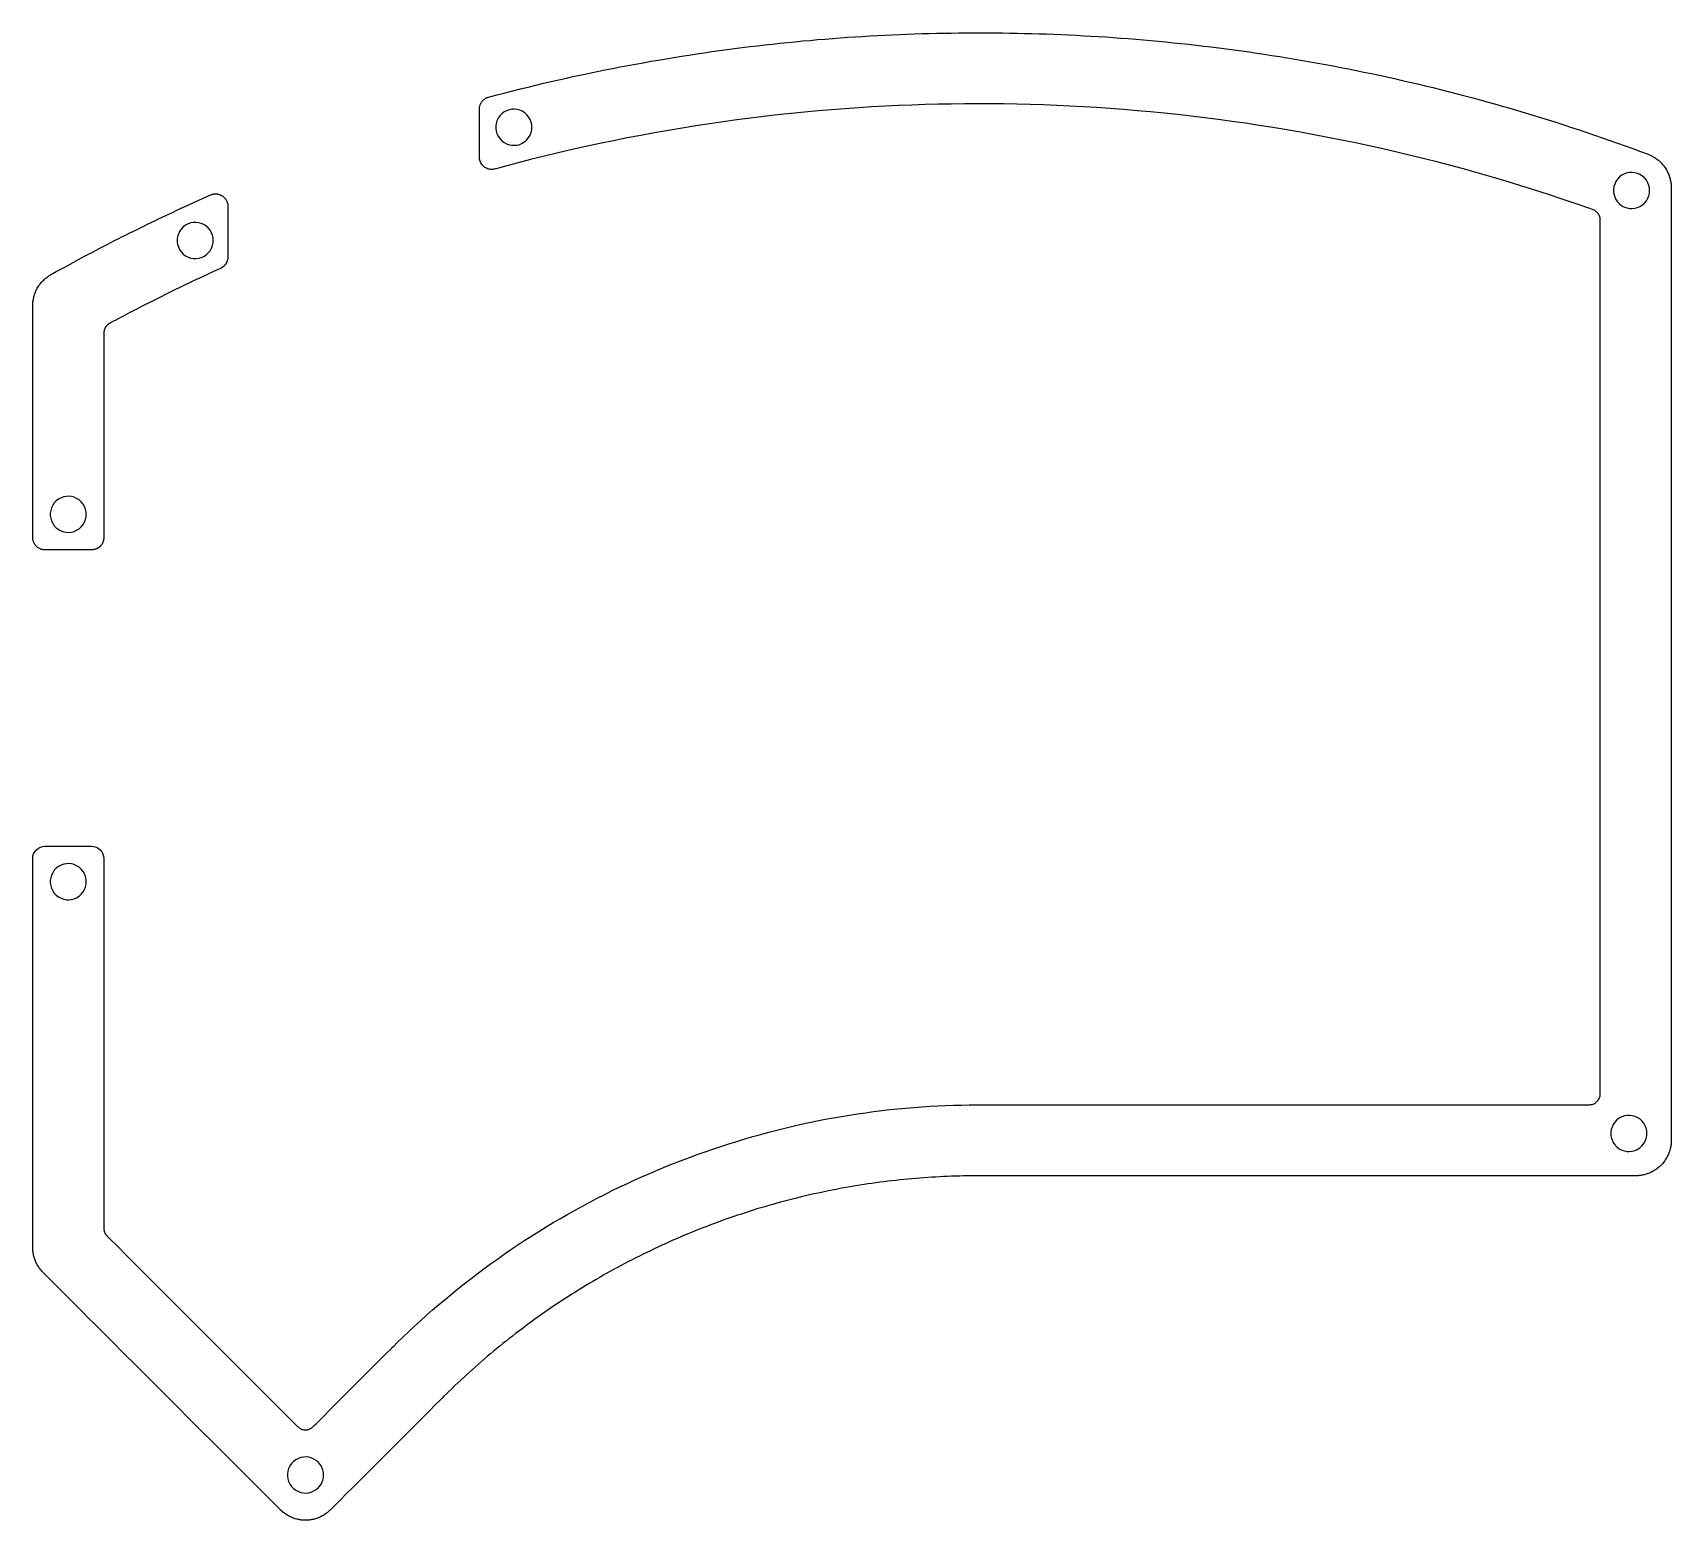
# Model space of a CAD drawing. Header units: millimetres. Extents: x -81 to 59, y 36 to 163.
import ezdxf

# ---------------------------------------------------------------- set-up
doc = ezdxf.new("R2010")
doc.units = ezdxf.units.MM
doc.header["$MEASUREMENT"] = 0
doc.layers.add('0.1mm kerf$Mid', color=18, linetype='Continuous', true_color=0x000000)

msp = doc.modelspace()

# ---------------------------------------------------------------- linework, layer by layer
at = {"layer": '0.1mm kerf$Mid'}
for points in [[(-42.91, 156.87), (-42.91, 156.91), (-42.91, 156.96), (-42.9, 157), (-42.9, 157.05), (-42.89, 157.09), (-42.88, 157.13), (-42.86, 157.18), (-42.85, 157.22), (-42.83, 157.26), (-42.81, 157.31), (-42.79, 157.35), (-42.77, 157.39), (-42.74, 157.43), (-42.71, 157.47), (-42.69, 157.51), (-42.66, 157.55), (-42.62, 157.58), (-42.59, 157.61), (-42.56, 157.65), (-42.52, 157.68), (-42.48, 157.71), (-42.45, 157.73), (-42.41, 157.76), (-42.37, 157.78), (-42.33, 157.8), (-42.29, 157.82), (-42.25, 157.84), (-42.21, 157.85), (-42.17, 157.86), (-42.13, 157.88), (-42.05, 157.9), (-41.39, 158.07), (-40.72, 158.24), (-40.06, 158.41), (-39.4, 158.58), (-38.74, 158.74), (-38.08, 158.9), (-37.42, 159.06), (-36.76, 159.21), (-36.1, 159.36), (-35.44, 159.51), (-34.78, 159.66), (-34.12, 159.8), (-33.46, 159.94), (-32.8, 160.07), (-32.14, 160.21), (-31.49, 160.34), (-30.83, 160.47), (-30.17, 160.59), (-29.51, 160.71), (-28.85, 160.83), (-28.2, 160.95), (-27.54, 161.06), (-26.89, 161.17), (-26.23, 161.28), (-25.57, 161.39), (-24.92, 161.49), (-24.26, 161.59), (-23.61, 161.69), (-22.96, 161.78), (-22.3, 161.87), (-21.65, 161.96), (-21, 162.04), (-20.35, 162.13), (-19.7, 162.21), (-19.05, 162.29), (-18.4, 162.36), (-17.75, 162.43), (-17.1, 162.5), (-16.45, 162.57), (-15.81, 162.63), (-15.16, 162.7), (-14.51, 162.75), (-13.87, 162.81), (-13.22, 162.86), (-12.58, 162.91), (-11.94, 162.96), (-11.3, 163.01), (-10.65, 163.05), (-10.01, 163.09), (-9.37, 163.13), (-8.74, 163.17), (-8.1, 163.2), (-7.46, 163.23), (-6.82, 163.26), (-6.19, 163.28), (-5.55, 163.31), (-4.92, 163.33), (-4.29, 163.34), (-3.66, 163.36), (-3.02, 163.37), (-2.39, 163.38), (-1.77, 163.39), (-1.14, 163.4), (-0.51, 163.4), (0.12, 163.4), (0.74, 163.4), (1.37, 163.39), (2, 163.39), (2.63, 163.38), (3.26, 163.37), (3.89, 163.35), (4.52, 163.34), (5.15, 163.32), (5.79, 163.3), (6.42, 163.27), (7.06, 163.25), (7.7, 163.22), (8.33, 163.19), (8.97, 163.15), (9.61, 163.12), (10.25, 163.08), (10.89, 163.04), (11.53, 162.99), (12.17, 162.95), (12.81, 162.9), (13.46, 162.85), (14.1, 162.79), (14.75, 162.73), (15.39, 162.67), (16.04, 162.61), (16.68, 162.55), (17.33, 162.48), (17.98, 162.41), (18.63, 162.34), (19.28, 162.26), (19.93, 162.18), (20.58, 162.1), (21.23, 162.02), (21.88, 161.93), (22.53, 161.84), (23.19, 161.75), (23.84, 161.65), (24.49, 161.56), (25.15, 161.46), (25.8, 161.35), (26.46, 161.25), (27.11, 161.14), (27.77, 161.03), (28.42, 160.91), (29.08, 160.79), (29.74, 160.67), (30.39, 160.55), (31.05, 160.42), (31.71, 160.3), (32.37, 160.16), (33.03, 160.03), (33.69, 159.89), (34.35, 159.75), (35, 159.61), (35.66, 159.46), (36.32, 159.31), (36.98, 159.16), (37.64, 159.01), (38.3, 158.85), (38.97, 158.69), (39.63, 158.52), (40.29, 158.36), (40.95, 158.19), (41.61, 158.01), (42.27, 157.84), (42.93, 157.66), (43.59, 157.48), (44.25, 157.29), (44.91, 157.11), (45.58, 156.92), (46.24, 156.72), (46.9, 156.53), (47.56, 156.33), (48.22, 156.12), (48.88, 155.92), (49.54, 155.71), (50.2, 155.5), (50.86, 155.28), (51.52, 155.06), (52.18, 154.84), (52.84, 154.62), (53.5, 154.39), (54.16, 154.16), (54.82, 153.93), (55.48, 153.69), (56.14, 153.45), (56.8, 153.21), (57.45, 152.97), (57.53, 152.94), (57.61, 152.9), (57.69, 152.87), (57.76, 152.83), (57.84, 152.79), (57.91, 152.75), (57.99, 152.7), (58.06, 152.66), (58.14, 152.61), (58.21, 152.56), (58.28, 152.5), (58.35, 152.45), (58.41, 152.39), (58.48, 152.33), (58.55, 152.26), (58.61, 152.2), (58.67, 152.13), (58.73, 152.06), (58.79, 151.99), (58.84, 151.92), (58.89, 151.85), (58.95, 151.77), (58.99, 151.69), (59.04, 151.61), (59.08, 151.53), (59.12, 151.45), (59.16, 151.37), (59.2, 151.29), (59.23, 151.21), (59.26, 151.12), (59.29, 151.04), (59.32, 150.95), (59.34, 150.87), (59.36, 150.78), (59.38, 150.69), (59.4, 150.61), (59.41, 150.52), (59.42, 150.44), (59.43, 150.35), (59.43, 150.27), (59.44, 150.19), (59.44, 150.14), (59.44, 150.12), (59.44, 150.11), (59.44, 150.11), (59.44, 150.11), (59.44, 150.11), (59.44, 150.1), (59.44, 150.08), (59.44, 149.95), (59.44, 149.42), (59.44, 132.38), (59.44, 98.31), (59.44, 81.27), (59.44, 72.75), (59.44, 68.5), (59.44, 68.36), (59.44, 68.33), (59.44, 68.31), (59.44, 68.3), (59.44, 68.3), (59.44, 68.3), (59.44, 68.29), (59.44, 68.28), (59.44, 68.26), (59.44, 68.18), (59.43, 68.1), (59.42, 68.02), (59.42, 67.94), (59.4, 67.85), (59.39, 67.77), (59.38, 67.69), (59.36, 67.6), (59.34, 67.52), (59.31, 67.44), (59.29, 67.35), (59.26, 67.27), (59.23, 67.18), (59.19, 67.1), (59.16, 67.02), (59.12, 66.94), (59.07, 66.86), (59.03, 66.78), (58.98, 66.7), (58.93, 66.62), (58.88, 66.54), (58.83, 66.47), (58.77, 66.4), (58.71, 66.32), (58.65, 66.25), (58.59, 66.19), (58.52, 66.12), (58.45, 66.06), (58.38, 65.99), (58.31, 65.93), (58.24, 65.88), (58.17, 65.82), (58.09, 65.77), (58.01, 65.72), (57.93, 65.67), (57.85, 65.63), (57.77, 65.58), (57.69, 65.54), (57.61, 65.51), (57.53, 65.47), (57.44, 65.44), (57.36, 65.41), (57.28, 65.38), (57.19, 65.36), (57.11, 65.34), (57.03, 65.32), (56.94, 65.3), (56.86, 65.29), (56.77, 65.27), (56.69, 65.27), (56.61, 65.26), (56.53, 65.25), (56.45, 65.25), (56.41, 65.25), (56.39, 65.25), (56.39, 65.25), (56.38, 65.25), (56.36, 65.25), (56.33, 65.25), (56.26, 65.25), (55.98, 65.25), (55.43, 65.25), (54.32, 65.25), (52.1, 65.25), (49.89, 65.25), (47.68, 65.25), (45.48, 65.25), (43.27, 65.25), (41.07, 65.25), (36.66, 65.25), (32.26, 65.25), (30.05, 65.25), (27.85, 65.25), (25.64, 65.25), (23.43, 65.25), (21.21, 65.25), (19, 65.25), (17.89, 65.25), (16.77, 65.25), (15.66, 65.25), (14.55, 65.25), (13.43, 65.25), (12.31, 65.25), (11.19, 65.25), (10.07, 65.25), (8.95, 65.25), (7.83, 65.25), (6.7, 65.25), (5.57, 65.25), (4.45, 65.25), (3.31, 65.25), (2.18, 65.25), (1.04, 65.25), (0.48, 65.25), (0.19, 65.25), (0.05, 65.25), (0.01, 65.25), (0, 65.25), (0, 65.25), (0, 65.25), (-0.01, 65.25), (-0.03, 65.25), (-0.07, 65.25), (-0.16, 65.25), (-0.33, 65.25), (-0.67, 65.25), (-1.01, 65.24), (-1.35, 65.24), (-1.69, 65.23), (-2.03, 65.22), (-2.37, 65.21), (-2.71, 65.19), (-3.05, 65.18), (-3.39, 65.16), (-3.73, 65.14), (-4.07, 65.12), (-4.41, 65.1), (-4.76, 65.08), (-5.1, 65.05), (-5.44, 65.02), (-5.78, 64.99), (-6.12, 64.96), (-6.47, 64.93), (-6.81, 64.89), (-7.15, 64.86), (-7.49, 64.82), (-7.84, 64.78), (-8.18, 64.74), (-8.52, 64.69), (-8.87, 64.64), (-9.21, 64.6), (-9.55, 64.55), (-9.89, 64.5), (-10.24, 64.44), (-10.58, 64.39), (-10.92, 64.33), (-11.26, 64.27), (-11.61, 64.21), (-11.95, 64.15), (-12.29, 64.08), (-12.63, 64.02), (-12.97, 63.95), (-13.32, 63.88), (-13.66, 63.8), (-14, 63.73), (-14.34, 63.66), (-14.68, 63.58), (-15.02, 63.5), (-15.36, 63.42), (-15.7, 63.33), (-16.04, 63.25), (-16.38, 63.16), (-16.72, 63.07), (-17.05, 62.98), (-17.39, 62.89), (-17.73, 62.79), (-18.07, 62.7), (-18.4, 62.6), (-18.74, 62.5), (-19.08, 62.4), (-19.41, 62.3), (-19.75, 62.19), (-20.08, 62.08), (-20.41, 61.97), (-20.75, 61.86), (-21.08, 61.75), (-21.41, 61.64), (-21.75, 61.52), (-22.08, 61.4), (-22.41, 61.28), (-22.74, 61.16), (-23.07, 61.04), (-23.39, 60.91), (-23.72, 60.78), (-24.05, 60.66), (-24.38, 60.53), (-24.7, 60.39), (-25.03, 60.26), (-25.35, 60.12), (-25.68, 59.99), (-26, 59.85), (-26.32, 59.71), (-26.64, 59.56), (-26.96, 59.42), (-27.28, 59.27), (-27.6, 59.12), (-27.92, 58.97), (-28.24, 58.82), (-28.55, 58.67), (-28.87, 58.52), (-29.18, 58.36), (-29.5, 58.2), (-29.81, 58.04), (-30.12, 57.88), (-30.43, 57.72), (-30.74, 57.55), (-31.05, 57.39), (-31.36, 57.22), (-31.67, 57.05), (-31.97, 56.88), (-32.28, 56.71), (-32.58, 56.53), (-32.89, 56.36), (-33.19, 56.18), (-33.49, 56), (-33.79, 55.82), (-34.09, 55.64), (-34.38, 55.46), (-34.68, 55.27), (-34.98, 55.08), (-35.27, 54.9), (-35.56, 54.71), (-35.86, 54.52), (-36.15, 54.32), (-36.44, 54.13), (-36.72, 53.93), (-37.01, 53.74), (-37.3, 53.54), (-37.58, 53.34), (-37.86, 53.14), (-38.15, 52.94), (-38.43, 52.73), (-38.71, 52.53), (-38.99, 52.32), (-39.26, 52.11), (-39.54, 51.91), (-39.81, 51.7), (-40.09, 51.48), (-40.36, 51.27), (-40.63, 51.06), (-40.9, 50.84), (-41.17, 50.62), (-41.43, 50.41), (-41.7, 50.19), (-41.96, 49.97), (-42.22, 49.75), (-42.49, 49.52), (-42.75, 49.3), (-43, 49.07), (-43.26, 48.85), (-43.52, 48.62), (-43.77, 48.39), (-44.02, 48.16), (-44.27, 47.93), (-44.52, 47.7), (-44.77, 47.47), (-45.02, 47.23), (-45.26, 47), (-45.51, 46.76), (-45.75, 46.52), (-45.99, 46.29), (-46.11, 46.17), (-46.13, 46.15), (-46.13, 46.14), (-46.14, 46.14), (-46.14, 46.14), (-46.2, 46.08), (-46.71, 45.57), (-47.22, 45.06), (-48.24, 44.04), (-49.27, 43.01), (-50.29, 41.99), (-51.31, 40.97), (-51.82, 40.46), (-52.33, 39.95), (-52.84, 39.44), (-53.34, 38.94), (-53.85, 38.43), (-54.35, 37.93), (-54.85, 37.43), (-55.35, 36.93), (-55.59, 36.68), (-55.66, 36.62), (-55.69, 36.59), (-55.7, 36.58), (-55.7, 36.58), (-55.7, 36.58), (-55.7, 36.57), (-55.71, 36.57), (-55.72, 36.56), (-55.75, 36.53), (-55.81, 36.47), (-55.87, 36.42), (-55.93, 36.37), (-56, 36.32), (-56.06, 36.27), (-56.13, 36.22), (-56.2, 36.17), (-56.27, 36.12), (-56.35, 36.08), (-56.43, 36.04), (-56.5, 36), (-56.58, 35.96), (-56.66, 35.92), (-56.75, 35.89), (-56.83, 35.86), (-56.91, 35.83), (-57, 35.8), (-57.09, 35.78), (-57.18, 35.75), (-57.27, 35.73), (-57.36, 35.72), (-57.45, 35.7), (-57.54, 35.69), (-57.63, 35.68), (-57.72, 35.68), (-57.82, 35.68), (-57.91, 35.68), (-58, 35.68), (-58.09, 35.68), (-58.19, 35.69), (-58.28, 35.7), (-58.37, 35.72), (-58.46, 35.74), (-58.55, 35.76), (-58.64, 35.78), (-58.73, 35.8), (-58.81, 35.83), (-58.9, 35.86), (-58.98, 35.89), (-59.07, 35.93), (-59.15, 35.96), (-59.23, 36), (-59.31, 36.04), (-59.38, 36.09), (-59.46, 36.13), (-59.53, 36.18), (-59.6, 36.23), (-59.67, 36.28), (-59.74, 36.33), (-59.81, 36.38), (-59.87, 36.44), (-59.93, 36.49), (-59.99, 36.55), (-60.01, 36.57), (-60.01, 36.57), (-60.01, 36.57), (-60.02, 36.58), (-60.02, 36.58), (-60.02, 36.58), (-60.03, 36.59), (-60.04, 36.6), (-60.17, 36.73), (-61.19, 37.75), (-62.21, 38.77), (-63.23, 39.79), (-64.25, 40.81), (-65.27, 41.83), (-67.32, 43.88), (-69.37, 45.93), (-70.39, 46.95), (-71.41, 47.97), (-72.43, 48.99), (-73.45, 50), (-74.46, 51.02), (-75.47, 52.03), (-75.98, 52.53), (-76.48, 53.04), (-76.98, 53.54), (-77.48, 54.04), (-77.98, 54.54), (-78.48, 55.04), (-78.98, 55.54), (-79.48, 56.04), (-79.98, 56.54), (-80.22, 56.78), (-80.35, 56.91), (-80.38, 56.94), (-80.38, 56.94), (-80.39, 56.95), (-80.39, 56.95), (-80.39, 56.95), (-80.39, 56.95), (-80.42, 56.98), (-80.48, 57.04), (-80.54, 57.11), (-80.59, 57.17), (-80.65, 57.24), (-80.7, 57.31), (-80.75, 57.38), (-80.8, 57.46), (-80.84, 57.53), (-80.89, 57.61), (-80.93, 57.68), (-80.97, 57.76), (-81.01, 57.84), (-81.04, 57.93), (-81.08, 58.01), (-81.11, 58.09), (-81.14, 58.18), (-81.16, 58.26), (-81.19, 58.35), (-81.21, 58.43), (-81.22, 58.52), (-81.24, 58.61), (-81.25, 58.7), (-81.26, 58.79), (-81.27, 58.87), (-81.28, 58.96), (-81.28, 59.05), (-81.28, 59.09), (-81.28, 59.1), (-81.28, 59.1), (-81.28, 59.11), (-81.28, 59.13), (-81.28, 59.21), (-81.28, 59.37), (-81.28, 60.02), (-81.28, 62.61), (-81.28, 63.9), (-81.28, 64.55), (-81.28, 64.87), (-81.28, 64.95), (-81.28, 64.99), (-81.28, 65.01), (-81.28, 65.02), (-81.28, 65.02), (-81.28, 65.02), (-81.28, 65.03), (-81.28, 65.1), (-81.28, 67.23)], [(-75.18, 67.35), (-75.18, 65.36), (-75.18, 65.12), (-75.18, 65.05), (-75.18, 65.02), (-75.18, 65.02), (-75.18, 65.01), (-75.18, 64.98), (-75.18, 64.9), (-75.18, 64.6), (-75.18, 63.99), (-75.18, 62.78), (-75.18, 62.17), (-75.18, 61.57), (-75.18, 60.98), (-75.18, 60.83), (-75.18, 60.76), (-75.18, 60.75), (-75.18, 60.71), (-75.17, 60.64), (-75.16, 60.56), (-75.14, 60.49), (-75.11, 60.41), (-75.08, 60.34), (-75.05, 60.27), (-75, 60.21), (-74.96, 60.15), (-74.9, 60.09), (-74.9, 60.09), (-74.9, 60.09), (-74.9, 60.09), (-74.89, 60.08), (-74.86, 60.05), (-74.81, 59.99), (-74.57, 59.75), (-74.09, 59.28), (-73.15, 58.33), (-71.24, 56.43), (-69.33, 54.52), (-67.43, 52.61), (-65.52, 50.71), (-63.63, 48.81), (-62.68, 47.87), (-61.74, 46.93), (-60.81, 45.99), (-59.88, 45.06), (-58.95, 44.13), (-58.72, 43.9), (-58.6, 43.79), (-58.54, 43.73), (-58.53, 43.72), (-58.53, 43.72), (-58.53, 43.72), (-58.52, 43.7), (-58.46, 43.66), (-58.41, 43.61), (-58.34, 43.57), (-58.28, 43.54), (-58.21, 43.5), (-58.13, 43.48), (-58.06, 43.46), (-57.98, 43.44), (-57.9, 43.44), (-57.82, 43.44), (-57.74, 43.44), (-57.66, 43.46), (-57.58, 43.48), (-57.51, 43.51), (-57.44, 43.54), (-57.37, 43.57), (-57.31, 43.62), (-57.25, 43.66), (-57.19, 43.71), (-57.19, 43.72), (-57.19, 43.72), (-57.18, 43.72), (-57.18, 43.73), (-57.16, 43.74), (-57.13, 43.77), (-57.07, 43.83), (-56.95, 43.95), (-56.48, 44.42), (-55.53, 45.37), (-51.75, 49.15), (-50.8, 50.1), (-50.57, 50.34), (-50.51, 50.4), (-50.48, 50.42), (-50.46, 50.44), (-50.46, 50.45), (-50.45, 50.45), (-50.45, 50.45), (-50.45, 50.46), (-50.43, 50.47), (-50.37, 50.53), (-50.25, 50.65), (-50, 50.9), (-49.51, 51.38), (-49.01, 51.86), (-48.5, 52.33), (-47.98, 52.8), (-47.46, 53.27), (-46.94, 53.73), (-46.41, 54.19), (-45.87, 54.64), (-45.33, 55.09), (-44.78, 55.54), (-44.23, 55.98), (-43.67, 56.41), (-43.1, 56.84), (-42.54, 57.27), (-41.96, 57.69), (-41.38, 58.1), (-40.8, 58.51), (-40.21, 58.92), (-39.62, 59.32), (-39.02, 59.71), (-38.42, 60.1), (-37.81, 60.48), (-37.2, 60.86), (-36.58, 61.23), (-35.96, 61.59), (-35.34, 61.95), (-34.71, 62.3), (-34.08, 62.65), (-33.44, 62.99), (-32.8, 63.33), (-32.16, 63.65), (-31.51, 63.98), (-30.86, 64.29), (-30.21, 64.6), (-29.56, 64.9), (-28.9, 65.2), (-28.24, 65.49), (-27.57, 65.77), (-26.91, 66.04), (-26.24, 66.31), (-25.57, 66.57), (-24.89, 66.83), (-24.22, 67.08), (-23.54, 67.32), (-22.86, 67.55), (-22.18, 67.78), (-21.49, 68), (-20.81, 68.21), (-20.12, 68.42), (-19.44, 68.62), (-18.75, 68.81), (-18.06, 69), (-17.37, 69.18), (-16.68, 69.35), (-15.99, 69.51), (-15.29, 69.67), (-14.6, 69.82), (-13.91, 69.96), (-13.22, 70.1), (-12.52, 70.22), (-11.83, 70.35), (-11.14, 70.46), (-10.45, 70.57), (-9.75, 70.67), (-9.06, 70.76), (-8.37, 70.85), (-7.68, 70.93), (-6.99, 71), (-6.31, 71.07), (-5.62, 71.12), (-4.93, 71.18), (-4.25, 71.22), (-3.57, 71.26), (-2.89, 71.29), (-2.21, 71.32), (-1.53, 71.33), (-0.85, 71.34), (-0.18, 71.35), (-0.01, 71.35), (0, 71.35), (0, 71.35), (0, 71.35), (0, 71.35), (0.01, 71.35), (0.02, 71.35), (0.06, 71.35), (1.09, 71.35), (3.16, 71.35), (7.3, 71.35), (15.58, 71.35), (48.69, 71.35), (50.76, 71.35), (51.8, 71.35), (52.32, 71.35), (52.38, 71.35), (52.39, 71.35), (52.39, 71.35), (52.39, 71.35), (52.39, 71.35), (52.39, 71.35), (52.43, 71.35), (52.5, 71.36), (52.57, 71.37), (52.64, 71.38), (52.72, 71.41), (52.79, 71.44), (52.86, 71.47), (52.93, 71.52), (52.99, 71.57), (53.05, 71.62), (53.11, 71.68), (53.16, 71.74), (53.2, 71.81), (53.24, 71.88), (53.27, 71.95), (53.3, 72.02), (53.32, 72.1), (53.33, 72.17), (53.34, 72.24), (53.34, 72.28), (53.34, 72.29), (53.34, 72.3), (53.34, 72.3), (53.34, 72.3), (53.34, 72.31), (53.34, 72.34), (53.34, 72.4), (53.34, 72.52), (53.34, 73.52), (53.34, 105.27), (53.34, 137.03), (53.34, 144.97), (53.34, 146.95), (53.34, 147.2), (53.34, 147.26), (53.34, 147.29), (53.34, 147.31), (53.34, 147.31), (53.34, 147.31), (53.34, 147.32), (53.34, 147.33), (53.34, 147.36), (53.33, 147.44), (53.32, 147.51), (53.3, 147.59), (53.27, 147.66), (53.24, 147.73), (53.2, 147.8), (53.16, 147.87), (53.11, 147.93), (53.05, 147.99), (53, 148.04), (52.94, 148.09), (52.87, 148.13), (52.81, 148.17), (52.74, 148.2), (52.45, 148.3), (51.27, 148.71), (50.08, 149.11), (48.9, 149.51), (47.72, 149.89), (46.53, 150.26), (45.35, 150.62), (44.16, 150.97), (42.98, 151.31), (41.79, 151.65), (40.61, 151.97), (39.42, 152.28), (38.24, 152.58), (37.05, 152.87), (35.86, 153.16), (34.68, 153.43), (33.5, 153.69), (32.31, 153.95), (31.13, 154.19), (29.95, 154.42), (28.77, 154.65), (27.59, 154.86), (26.41, 155.07), (25.23, 155.26), (24.06, 155.45), (22.88, 155.63), (21.71, 155.79), (20.54, 155.95), (19.37, 156.1), (18.2, 156.24), (17.04, 156.37), (15.88, 156.5), (14.72, 156.61), (13.56, 156.71), (12.4, 156.81), (11.25, 156.9), (10.1, 156.98), (8.95, 157.05), (7.8, 157.11), (6.66, 157.16), (5.52, 157.2), (4.38, 157.24), (3.25, 157.27), (2.12, 157.29), (0.99, 157.3), (-0.13, 157.3), (-1.26, 157.29), (-2.39, 157.28), (-3.52, 157.26), (-4.65, 157.23), (-5.79, 157.19), (-6.93, 157.15), (-8.07, 157.09), (-9.22, 157.03), (-10.37, 156.96), (-11.52, 156.88), (-12.68, 156.79), (-13.83, 156.69), (-14.99, 156.58), (-16.15, 156.47), (-17.32, 156.34), (-18.48, 156.21), (-19.65, 156.07), (-20.82, 155.92), (-21.99, 155.76), (-23.16, 155.59), (-24.34, 155.41), (-25.51, 155.22), (-26.69, 155.02), (-27.87, 154.81), (-29.05, 154.59), (-30.23, 154.37), (-31.41, 154.13), (-32.59, 153.89), (-33.78, 153.63), (-34.96, 153.37), (-36.15, 153.09), (-37.33, 152.81), (-38.52, 152.51), (-39.7, 152.21), (-40.89, 151.89), (-41.48, 151.73), (-41.55, 151.71), (-41.63, 151.69), (-41.71, 151.68), (-41.8, 151.67), (-41.88, 151.67), (-41.97, 151.67), (-42.06, 151.68), (-42.14, 151.7), (-42.22, 151.73), (-42.3, 151.76), (-42.38, 151.8), (-42.45, 151.84), (-42.52, 151.89), (-42.58, 151.95), (-42.64, 152.01), (-42.69, 152.07), (-42.74, 152.14), (-42.79, 152.22), (-42.82, 152.3), (-42.86, 152.38), (-42.88, 152.46), (-42.9, 152.54), (-42.91, 152.62), (-42.91, 152.71)], [(-42.91, 152.71), (-42.91, 153.54), (-42.91, 154.37), (-42.91, 155.21), (-42.91, 156.04), (-42.91, 156.87)], [(-80.23, 119), (-80.27, 119), (-80.31, 119), (-80.35, 119.01), (-80.39, 119.01), (-80.44, 119.02), (-80.48, 119.03), (-80.52, 119.04), (-80.56, 119.06), (-80.61, 119.07), (-80.65, 119.09), (-80.69, 119.11), (-80.73, 119.13), (-80.77, 119.15), (-80.81, 119.17), (-80.85, 119.2), (-80.89, 119.23), (-80.92, 119.26), (-80.96, 119.29), (-80.99, 119.32), (-81.02, 119.36), (-81.05, 119.39), (-81.08, 119.43), (-81.11, 119.47), (-81.13, 119.51), (-81.15, 119.55), (-81.17, 119.59), (-81.19, 119.63), (-81.21, 119.68), (-81.23, 119.72), (-81.24, 119.76), (-81.25, 119.81), (-81.26, 119.85), (-81.27, 119.89), (-81.27, 119.93), (-81.28, 119.98), (-81.28, 120.02), (-81.28, 120.04), (-81.28, 120.05), (-81.28, 120.05), (-81.28, 120.05), (-81.28, 120.05), (-81.28, 120.05), (-81.28, 120.05), (-81.28, 120.06), (-81.28, 120.09), (-81.28, 120.16), (-81.28, 120.42), (-81.28, 120.94), (-81.28, 121.99), (-81.28, 123.04), (-81.28, 124.1), (-81.28, 125.15), (-81.28, 127.26), (-81.28, 129.37), (-81.28, 130.43), (-81.28, 131.48), (-81.28, 132.53), (-81.28, 133.58), (-81.28, 134.1), (-81.28, 134.62), (-81.28, 135.14), (-81.28, 135.66), (-81.28, 136.18), (-81.28, 136.7), (-81.28, 137.22), (-81.28, 137.73), (-81.28, 138.25), (-81.28, 138.76), (-81.28, 139.27), (-81.28, 139.78), (-81.28, 139.91), (-81.28, 139.94), (-81.28, 139.96), (-81.28, 139.97), (-81.28, 139.97), (-81.28, 139.97), (-81.28, 139.97), (-81.28, 139.98), (-81.28, 139.98), (-81.28, 139.99), (-81.28, 140.07), (-81.27, 140.16), (-81.27, 140.24), (-81.26, 140.33), (-81.25, 140.41), (-81.23, 140.5), (-81.22, 140.58), (-81.2, 140.66), (-81.18, 140.75), (-81.16, 140.83), (-81.13, 140.91), (-81.1, 141), (-81.07, 141.08), (-81.04, 141.16), (-81.01, 141.24), (-80.97, 141.32), (-80.93, 141.4), (-80.89, 141.48), (-80.84, 141.55), (-80.79, 141.63), (-80.74, 141.7), (-80.69, 141.77), (-80.64, 141.84), (-80.58, 141.91), (-80.53, 141.98), (-80.47, 142.05), (-80.41, 142.11), (-80.34, 142.17), (-80.28, 142.23), (-80.21, 142.29), (-80.15, 142.34), (-80.08, 142.4), (-80.01, 142.45), (-79.94, 142.5), (-79.87, 142.55), (-79.79, 142.59), (-79.72, 142.63), (-79.57, 142.72), (-79.26, 142.89), (-78.64, 143.23), (-78.02, 143.57), (-77.4, 143.91), (-76.77, 144.24), (-76.15, 144.57), (-75.52, 144.9), (-74.89, 145.22), (-74.27, 145.55), (-73.95, 145.71), (-73.64, 145.87), (-73.32, 146.02), (-73.01, 146.18), (-72.69, 146.34), (-72.38, 146.49), (-72.06, 146.65), (-71.75, 146.8), (-71.43, 146.96), (-71.12, 147.11), (-70.8, 147.26), (-70.49, 147.42), (-70.17, 147.57), (-69.85, 147.72), (-69.54, 147.86), (-69.22, 148.01), (-68.91, 148.16), (-68.59, 148.31), (-68.27, 148.45), (-67.96, 148.6), (-67.64, 148.74), (-67.33, 148.89), (-67.01, 149.03), (-66.69, 149.17), (-66.38, 149.31), (-66.06, 149.45), (-65.98, 149.49), (-65.94, 149.5), (-65.9, 149.52), (-65.86, 149.53), (-65.82, 149.54), (-65.77, 149.55), (-65.73, 149.56), (-65.68, 149.56), (-65.64, 149.56), (-65.59, 149.57), (-65.54, 149.57), (-65.5, 149.56), (-65.45, 149.56), (-65.41, 149.55), (-65.36, 149.54), (-65.32, 149.53), (-65.28, 149.52), (-65.23, 149.51), (-65.19, 149.49), (-65.15, 149.47), (-65.11, 149.45), (-65.07, 149.43), (-65.03, 149.41), (-65, 149.39), (-64.96, 149.36), (-64.93, 149.34), (-64.89, 149.31), (-64.86, 149.28), (-64.83, 149.25), (-64.8, 149.22), (-64.77, 149.18), (-64.74, 149.15), (-64.71, 149.11), (-64.69, 149.07), (-64.66, 149.03), (-64.64, 148.99), (-64.62, 148.95), (-64.6, 148.91), (-64.59, 148.86), (-64.57, 148.82), (-64.56, 148.78), (-64.55, 148.73), (-64.54, 148.69), (-64.54, 148.65), (-64.53, 148.6), (-64.53, 148.56), (-64.53, 148.52)], [(-64.53, 148.52), (-64.53, 147.64), (-64.53, 146.76), (-64.53, 145.89), (-64.53, 145.01), (-64.53, 144.13)], [(-64.53, 144.13), (-64.53, 144.1), (-64.53, 144.07), (-64.53, 144.05), (-64.54, 144.02), (-64.54, 143.99), (-64.54, 143.96), (-64.55, 143.93), (-64.56, 143.9), (-64.56, 143.87), (-64.57, 143.84), (-64.58, 143.81), (-64.59, 143.78), (-64.6, 143.75), (-64.61, 143.73), (-64.62, 143.7), (-64.64, 143.67), (-64.65, 143.64), (-64.67, 143.61), (-64.68, 143.59), (-64.7, 143.56), (-64.71, 143.54), (-64.73, 143.51), (-64.75, 143.49), (-64.77, 143.46), (-64.79, 143.44), (-64.81, 143.42), (-64.83, 143.39), (-64.85, 143.37), (-64.88, 143.35), (-64.9, 143.33), (-64.92, 143.31), (-64.95, 143.29), (-64.97, 143.28), (-65, 143.26), (-65.02, 143.24), (-65.05, 143.23), (-65.07, 143.21), (-65.1, 143.2), (-65.12, 143.19), (-65.15, 143.17), (-65.36, 143.08), (-65.56, 142.99), (-65.77, 142.89), (-65.98, 142.8), (-66.18, 142.7), (-66.39, 142.6), (-66.6, 142.51), (-67.01, 142.31), (-67.42, 142.12), (-67.83, 141.92), (-68.25, 141.72), (-68.66, 141.52), (-69.07, 141.32), (-69.48, 141.12), (-69.89, 140.92), (-70.3, 140.71), (-70.71, 140.51), (-71.12, 140.3), (-71.53, 140.1), (-71.93, 139.89), (-72.14, 139.78), (-72.34, 139.68), (-72.54, 139.57), (-72.74, 139.47), (-72.94, 139.37), (-73.14, 139.26), (-73.34, 139.15), (-73.54, 139.05), (-73.74, 138.94), (-73.94, 138.84), (-74.14, 138.73), (-74.34, 138.63), (-74.54, 138.52), (-74.64, 138.47), (-74.68, 138.44), (-74.71, 138.43), (-74.73, 138.41), (-74.75, 138.4), (-74.78, 138.38), (-74.8, 138.37), (-74.82, 138.35), (-74.84, 138.33), (-74.86, 138.31), (-74.88, 138.3), (-74.9, 138.28), (-74.92, 138.26), (-74.94, 138.24), (-74.96, 138.21), (-74.98, 138.19), (-74.99, 138.17), (-75.01, 138.15), (-75.02, 138.13), (-75.04, 138.1), (-75.05, 138.08), (-75.06, 138.06), (-75.08, 138.03), (-75.09, 138.01), (-75.1, 137.98), (-75.11, 137.96), (-75.12, 137.93), (-75.13, 137.91), (-75.14, 137.88), (-75.15, 137.85), (-75.15, 137.83), (-75.16, 137.8), (-75.16, 137.78), (-75.17, 137.75), (-75.17, 137.72), (-75.17, 137.69), (-75.18, 137.67), (-75.18, 137.64), (-75.18, 137.61), (-75.18, 137.61), (-75.18, 137.61), (-75.18, 137.61), (-75.18, 137.61), (-75.18, 137.59), (-75.18, 137.55), (-75.18, 137.46), (-75.18, 136.76), (-75.18, 136.05), (-75.18, 135.34), (-75.18, 134.63), (-75.18, 133.92), (-75.18, 132.5), (-75.18, 131.07), (-75.18, 129.65), (-75.18, 128.94), (-75.18, 128.23), (-75.18, 127.52), (-75.18, 126.82), (-75.18, 126.11), (-75.18, 125.4), (-75.18, 125.05), (-75.18, 124.7), (-75.18, 124.35), (-75.18, 124), (-75.18, 123.65), (-75.18, 123.3), (-75.18, 122.95), (-75.18, 122.6), (-75.18, 122.25), (-75.18, 121.9), (-75.18, 121.56), (-75.18, 121.21), (-75.18, 120.87), (-75.18, 120.52), (-75.18, 120.18), (-75.18, 120.09), (-75.18, 120.07), (-75.18, 120.06), (-75.18, 120.05), (-75.18, 120.05), (-75.18, 120.05), (-75.18, 120.05), (-75.18, 120.04), (-75.18, 120.01), (-75.18, 119.98), (-75.18, 119.95), (-75.19, 119.92), (-75.19, 119.9), (-75.2, 119.87), (-75.2, 119.84), (-75.21, 119.81), (-75.21, 119.78), (-75.22, 119.75), (-75.23, 119.72), (-75.24, 119.7), (-75.25, 119.67), (-75.26, 119.64), (-75.28, 119.61), (-75.29, 119.58), (-75.3, 119.55), (-75.32, 119.53), (-75.34, 119.5), (-75.35, 119.47), (-75.37, 119.45), (-75.39, 119.42), (-75.41, 119.4), (-75.43, 119.37), (-75.45, 119.35), (-75.47, 119.33), (-75.49, 119.3), (-75.52, 119.28), (-75.54, 119.26), (-75.56, 119.24), (-75.59, 119.22), (-75.61, 119.2), (-75.64, 119.18), (-75.67, 119.16), (-75.69, 119.15), (-75.72, 119.13), (-75.75, 119.12), (-75.78, 119.1), (-75.8, 119.09), (-75.83, 119.08), (-75.86, 119.07), (-75.89, 119.06), (-75.92, 119.05), (-75.95, 119.04), (-75.98, 119.03), (-76, 119.03), (-76.03, 119.02), (-76.06, 119.02), (-76.09, 119.01), (-76.12, 119.01), (-76.15, 119), (-76.17, 119), (-76.2, 119), (-76.23, 119)], [(-76.23, 119), (-77.03, 119), (-77.83, 119), (-78.63, 119), (-79.43, 119), (-80.23, 119)], [(-81.28, 92.51), (-81.26, 92.7), (-81.21, 92.89), (-81.11, 93.08), (-80.97, 93.25), (-80.8, 93.38), (-80.62, 93.48), (-80.42, 93.54), (-80.23, 93.56)], [(-80.23, 93.56), (-79.43, 93.56), (-78.63, 93.56), (-77.83, 93.56), (-77.03, 93.56), (-76.23, 93.56)], [(-76.23, 93.56), (-76.04, 93.54), (-75.84, 93.48), (-75.65, 93.38), (-75.49, 93.25), (-75.35, 93.08), (-75.25, 92.89), (-75.2, 92.7), (-75.18, 92.51)], [(-81.28, 67.23), (-81.28, 72.28), (-81.28, 77.34), (-81.28, 82.4), (-81.28, 87.45), (-81.28, 92.51)], [(-75.18, 92.51), (-75.18, 87.47), (-75.18, 82.44), (-75.18, 77.41), (-75.18, 72.38), (-75.18, 67.35)]]:
    msp.add_lwpolyline(points, dxfattribs=at)
for points in [[(-38.41, 155.29), (-38.43, 155.51), (-38.48, 155.73), (-38.57, 155.96), (-38.69, 156.17), (-38.85, 156.36), (-39.03, 156.53), (-39.24, 156.66), (-39.46, 156.76), (-39.69, 156.82), (-39.91, 156.84), (-40.13, 156.83), (-40.35, 156.79), (-40.58, 156.71), (-40.79, 156.6), (-40.99, 156.45), (-41.17, 156.27), (-41.31, 156.07), (-41.41, 155.85), (-41.48, 155.62), (-41.51, 155.4), (-41.51, 155.18), (-41.48, 154.96), (-41.41, 154.73), (-41.31, 154.51), (-41.17, 154.31), (-40.99, 154.13), (-40.79, 153.98), (-40.58, 153.87), (-40.35, 153.79), (-40.13, 153.75), (-39.91, 153.74), (-39.69, 153.76), (-39.46, 153.82), (-39.24, 153.92), (-39.03, 154.05), (-38.85, 154.22), (-38.69, 154.41), (-38.57, 154.62), (-38.48, 154.85), (-38.43, 155.07)], [(57.58, 149.86), (57.56, 150.08), (57.51, 150.3), (57.43, 150.52), (57.3, 150.74), (57.14, 150.93), (56.96, 151.1), (56.75, 151.23), (56.53, 151.32), (56.3, 151.38), (56.08, 151.41), (55.86, 151.4), (55.64, 151.36), (55.41, 151.28), (55.2, 151.17), (55, 151.02), (54.83, 150.84), (54.68, 150.63), (54.58, 150.41), (54.51, 150.19), (54.48, 149.97), (54.48, 149.75), (54.51, 149.53), (54.58, 149.3), (54.68, 149.08), (54.83, 148.88), (55, 148.7), (55.2, 148.55), (55.41, 148.43), (55.64, 148.36), (55.86, 148.32), (56.08, 148.31), (56.3, 148.33), (56.53, 148.39), (56.75, 148.49), (56.96, 148.62), (57.14, 148.78), (57.3, 148.98), (57.43, 149.19), (57.51, 149.41), (57.56, 149.64)], [(-65.78, 145.56), (-65.79, 145.78), (-65.84, 146.01), (-65.93, 146.23), (-66.05, 146.45), (-66.21, 146.64), (-66.4, 146.8), (-66.6, 146.94), (-66.83, 147.03), (-67.05, 147.09), (-67.27, 147.11), (-67.49, 147.11), (-67.71, 147.07), (-67.94, 146.99), (-68.15, 146.87), (-68.35, 146.73), (-68.53, 146.54), (-68.67, 146.34), (-68.77, 146.12), (-68.84, 145.9), (-68.87, 145.67), (-68.87, 145.46), (-68.84, 145.23), (-68.77, 145.01), (-68.67, 144.79), (-68.53, 144.58), (-68.35, 144.4), (-68.15, 144.25), (-67.94, 144.14), (-67.71, 144.06), (-67.49, 144.02), (-67.27, 144.02), (-67.05, 144.04), (-66.83, 144.1), (-66.6, 144.19), (-66.4, 144.33), (-66.21, 144.49), (-66.05, 144.68), (-65.93, 144.9), (-65.84, 145.12), (-65.79, 145.35)], [(-76.68, 122.05), (-76.69, 122.27), (-76.74, 122.5), (-76.83, 122.72), (-76.95, 122.93), (-77.11, 123.13), (-77.3, 123.29), (-77.51, 123.42), (-77.73, 123.52), (-77.95, 123.58), (-78.18, 123.6), (-78.39, 123.59), (-78.62, 123.55), (-78.84, 123.48), (-79.06, 123.36), (-79.26, 123.21), (-79.43, 123.03), (-79.57, 122.83), (-79.68, 122.61), (-79.74, 122.38), (-79.78, 122.16), (-79.78, 121.94), (-79.74, 121.72), (-79.68, 121.49), (-79.57, 121.28), (-79.43, 121.07), (-79.26, 120.89), (-79.06, 120.74), (-78.84, 120.63), (-78.62, 120.55), (-78.39, 120.51), (-78.18, 120.5), (-77.95, 120.53), (-77.73, 120.58), (-77.51, 120.68), (-77.3, 120.81), (-77.11, 120.98), (-76.95, 121.17), (-76.83, 121.38), (-76.74, 121.61), (-76.69, 121.83)], [(-76.68, 90.51), (-76.69, 90.72), (-76.74, 90.95), (-76.83, 91.17), (-76.95, 91.39), (-77.11, 91.58), (-77.3, 91.75), (-77.51, 91.88), (-77.73, 91.97), (-77.95, 92.03), (-78.18, 92.06), (-78.39, 92.05), (-78.62, 92.01), (-78.84, 91.93), (-79.06, 91.82), (-79.26, 91.67), (-79.43, 91.49), (-79.57, 91.28), (-79.68, 91.06), (-79.74, 90.84), (-79.78, 90.61), (-79.78, 90.4), (-79.74, 90.17), (-79.68, 89.95), (-79.57, 89.73), (-79.43, 89.53), (-79.26, 89.35), (-79.06, 89.2), (-78.84, 89.08), (-78.62, 89.01), (-78.39, 88.96), (-78.18, 88.96), (-77.95, 88.98), (-77.73, 89.04), (-77.51, 89.13), (-77.3, 89.27), (-77.11, 89.43), (-76.95, 89.63), (-76.83, 89.84), (-76.74, 90.06), (-76.69, 90.29)], [(57.35, 68.89), (57.34, 69.1), (57.29, 69.33), (57.2, 69.55), (57.08, 69.77), (56.92, 69.96), (56.73, 70.13), (56.52, 70.26), (56.3, 70.35), (56.08, 70.41), (55.86, 70.43), (55.64, 70.43), (55.41, 70.39), (55.19, 70.31), (54.97, 70.2), (54.77, 70.05), (54.6, 69.87), (54.46, 69.66), (54.36, 69.44), (54.29, 69.22), (54.26, 68.99), (54.26, 68.78), (54.29, 68.55), (54.36, 68.33), (54.46, 68.11), (54.6, 67.91), (54.77, 67.73), (54.97, 67.58), (55.19, 67.46), (55.41, 67.39), (55.64, 67.34), (55.86, 67.34), (56.08, 67.36), (56.3, 67.42), (56.52, 67.51), (56.73, 67.65), (56.92, 67.81), (57.08, 68.01), (57.2, 68.22), (57.29, 68.44), (57.34, 68.67)], [(-56.31, 39.56), (-56.32, 39.78), (-56.37, 40), (-56.46, 40.23), (-56.58, 40.44), (-56.74, 40.63), (-56.93, 40.8), (-57.14, 40.93), (-57.36, 41.03), (-57.58, 41.09), (-57.81, 41.11), (-58.02, 41.1), (-58.25, 41.06), (-58.47, 40.98), (-58.69, 40.87), (-58.89, 40.72), (-59.06, 40.54), (-59.2, 40.34), (-59.31, 40.12), (-59.37, 39.89), (-59.41, 39.67), (-59.41, 39.45), (-59.37, 39.23), (-59.31, 39), (-59.2, 38.78), (-59.06, 38.58), (-58.89, 38.4), (-58.69, 38.25), (-58.47, 38.14), (-58.25, 38.06), (-58.02, 38.02), (-57.81, 38.01), (-57.58, 38.03), (-57.36, 38.09), (-57.14, 38.19), (-56.93, 38.32), (-56.74, 38.49), (-56.58, 38.68), (-56.46, 38.89), (-56.37, 39.12), (-56.32, 39.34)]]:
    msp.add_lwpolyline(points, close=True, dxfattribs=at)

doc.saveas('drawing.dxf')
